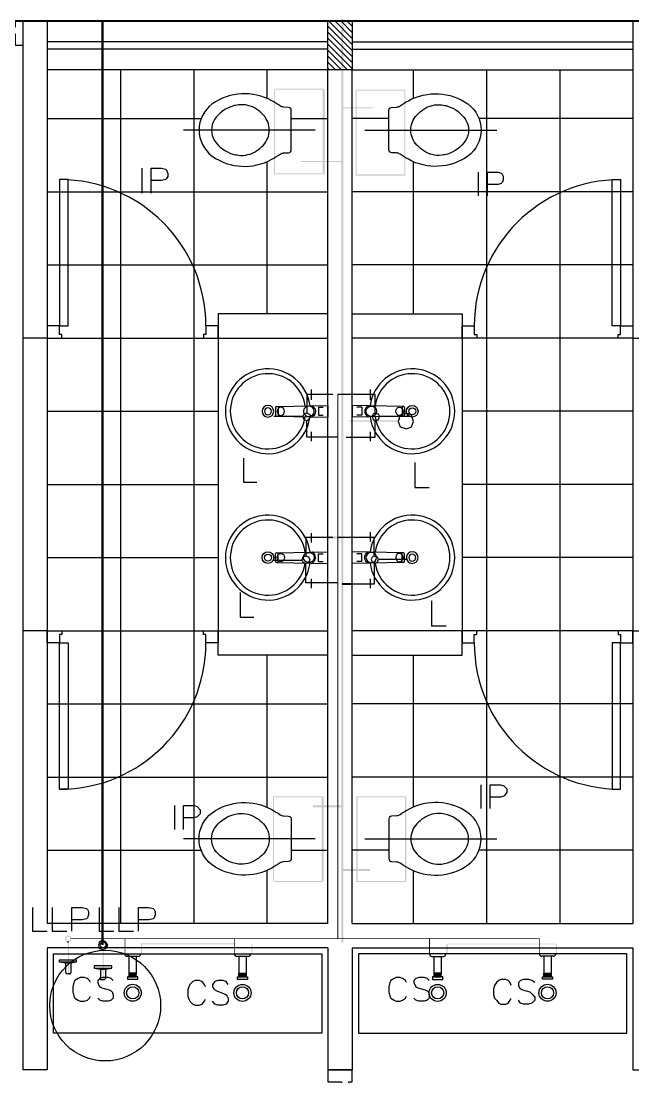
# Model space of a CAD drawing. Header units: metres. Extents: x -22 to 82, y -7 to 32.
# Drawn here: x 0.398 to 2.906, y 16.17 to 20.5 of the extents above; entities that cross this region are included whole.
import ezdxf

# ---------------------------------------------------------------- set-up
doc = ezdxf.new("R2010")
doc.units = ezdxf.units.M
doc.header["$LTSCALE"] = 2
doc.header["$MEASUREMENT"] = 0
for name, color, linetype in [('PDF2_-FADE-AC-MONT', 240, 'CONTINUOUS'), ('PDF2_-FADE-IS-AC', 240, 'CONTINUOUS'), ('PDF2_-FADE-IS-AF', 160, 'CONTINUOUS'), ('PDF2_-FADE-IS-AFMONT', 160, 'CONTINUOUS'), ('PDF2_-FADE-IS-TXT', 7, 'CONTINUOUS'), ('PDF2_A_CAL', 240, 'CONTINUOUS'), ('ZSILUETAEDIFICIO', 253, 'CONTINUOUS')]:
    doc.layers.add(name, color=color, linetype=linetype)

msp = doc.modelspace()

# ---------------------------------------------------------------- hatches: boundary and pattern name
at = {"layer": 'PDF2_-FADE-IS-AC'}
h = msp.add_hatch(color=256, dxfattribs=at)
h.paths.add_polyline_path([(0.5857, 16.7264), (0.59, 16.7222), (0.5985, 16.7264), (0.6027, 16.7264), (0.6027, 16.7349), (0.5985, 16.7349), (0.5985, 16.7307), (0.59, 16.7264), (0.5815, 16.7349), (0.5857, 16.7434), (0.59, 16.7476), (0.5985, 16.7434), (0.6027, 16.7349), (0.6027, 16.7476), (0.5985, 16.7476), (0.59, 16.7519), (0.5857, 16.7476), (0.5815, 16.7476), (0.5772, 16.7349), (0.5815, 16.7264)])
h.paths.add_polyline_path([(0.59, 16.5948), (0.5942, 16.5948), (0.5942, 16.7222), (0.59, 16.7222)])
at = {"layer": 'PDF2_-FADE-IS-AF'}
for points in [[(1.435, 19.8712), (1.643, 19.8712), (1.643, 20.2193), (1.6388, 20.2193), (1.6388, 20.2236), (1.4393, 20.2236), (1.4393, 20.2193), (1.6345, 20.2193), (1.6345, 19.8755), (1.4393, 19.8755), (1.4393, 20.2193), (1.435, 20.2193)], [(1.7196, 20.147), (1.7196, 20.1427), (1.8391, 20.1427), (1.8391, 20.147)], [(1.7106, 19.9222), (1.7106, 19.9264), (1.5454, 19.9264), (1.5454, 19.9222)], [(1.9432, 18.8581), (1.9432, 18.8623), (1.7437, 18.8623), (1.7437, 18.8581)], [(1.7109, 18.3781), (1.7109, 18.3866), (1.6556, 18.3866), (1.6556, 18.3781)], [(1.7556, 18.1871), (1.7556, 18.1956), (1.714, 18.1956), (1.714, 18.1871)], [(1.6386, 17.3214), (1.4306, 17.3214), (1.4306, 16.9733), (1.4348, 16.9733), (1.4348, 17.3171), (1.6301, 17.3171), (1.6301, 16.9733), (1.4348, 16.9733), (1.4348, 16.969), (1.6344, 16.969), (1.6344, 16.9733), (1.6386, 16.9733)], [(1.7109, 17.2756), (1.7109, 17.2841), (1.5951, 17.2841), (1.5951, 17.2756)], [(1.8281, 17.0151), (1.8281, 17.0236), (1.7123, 17.0236), (1.7123, 17.0151)], [(0.8895, 16.7186), (0.8895, 16.6752), (0.8942, 16.6752), (0.8942, 16.7144), (1.3455, 16.7144), (1.3455, 16.6752), (1.3425, 16.6752), (1.3425, 16.7144), (1.2723, 16.7144), (1.2805, 16.7186)], [(2.1413, 16.7144), (2.1413, 16.6752), (2.1462, 16.6752), (2.1462, 16.7168), (2.5908, 16.7168), (2.5908, 16.6752), (2.5941, 16.6752), (2.5941, 16.7172), (2.5942, 16.7172), (2.5942, 16.7144)], [(0.7322, 16.57), (0.7364, 16.57), (0.7364, 16.6931), (0.7322, 16.6931)]]:
    msp.add_hatch(color=256, dxfattribs=at).paths.add_polyline_path(points)
h = msp.add_hatch(color=256, dxfattribs=at)
h.paths.add_polyline_path([(1.9726, 19.8668), (1.9726, 20.2192), (1.7689, 20.2192), (1.7689, 19.8668)])
h.paths.add_polyline_path([(1.9684, 19.8711), (1.7731, 19.8711), (1.7731, 20.2149), (1.9684, 20.2149)], flags=0)
h = msp.add_hatch(color=256, dxfattribs=at)
h.paths.add_polyline_path([(1.7728, 17.3214), (1.7728, 16.969), (1.9765, 16.969), (1.9765, 17.3214)])
h.paths.add_polyline_path([(1.777, 17.3171), (1.9723, 17.3171), (1.9723, 16.9733), (1.777, 16.9733)], flags=0)
at = {"layer": 'PDF2_-FADE-IS-AFMONT'}
msp.add_hatch(color=256, dxfattribs=at).paths.add_polyline_path([(1.7194, 16.7229), (1.7194, 20.5094), (1.7109, 20.5094), (1.7109, 16.7186)])
h = msp.add_hatch(color=256, dxfattribs=at)
h.paths.add_polyline_path([(0.7449, 16.7228), (0.7407, 16.7228), (0.7322, 16.7271), (0.7279, 16.7228), (0.7237, 16.7228), (0.7194, 16.7101), (0.7237, 16.7016), (0.7279, 16.7016), (0.7322, 16.6974), (0.7407, 16.7016), (0.7449, 16.7016), (0.7491, 16.7101)])
h.paths.add_polyline_path([(0.7449, 16.7101), (0.7407, 16.7059), (0.7322, 16.7016), (0.7237, 16.7101), (0.7279, 16.7186), (0.7322, 16.7228), (0.7407, 16.7186)], flags=0)
at = {"layer": 'ZSILUETAEDIFICIO'}
h = msp.add_hatch(dxfattribs=at)
h.set_pattern_fill('ANSI31', color=256, scale=0.14, angle=90)
h.set_pattern_definition([(135, (6.650759, 121.854648), (-0.0123743687, -0.0123743687), [])])
h.paths.add_polyline_path([(1.7556, 20.5), (1.6556, 20.5), (1.6556, 20.3), (1.7556, 20.3)])

# ---------------------------------------------------------------- linework, layer by layer
at = {"layer": 'PDF2_-FADE-AC-MONT', "elevation": 0}
msp.add_lwpolyline([(0.6239, 16.65), (0.6239, 16.6415), (0.556, 16.6415), (0.556, 16.65)], close=True, dxfattribs=at)
for points in [[(0.6239, 16.6415), (0.6027, 16.6373), (0.5815, 16.6373), (0.556, 16.6415)], [(0.5815, 16.5991), (0.5815, 16.6373)], [(0.6027, 16.6373), (0.6027, 16.5991)], [(0.5985, 16.5927), (0.59, 16.5927)]]:
    msp.add_lwpolyline(points, dxfattribs=at)
at = {"layer": 'PDF2_-FADE-AC-MONT'}
for centre, start, end in [((0.5878, 16.599, 0), 179.8574, 269.8519), ((0.5963, 16.599, 0), 269.8514, 359.8522)]:
    msp.add_arc(centre, 0.00637, start, end, dxfattribs=at)
at = {"layer": 'PDF2_-FADE-IS-AC', "const_width": 0.003, "elevation": 0}
for points in [[(1.6964, 16.7376), (1.6964, 17.5366), (1.6964, 18.9685)], [(0.8236, 16.7376), (0.8236, 16.6752)], [(1.2731, 16.7376), (1.2731, 16.6752)], [(1.2731, 16.7376), (2.072, 16.7376), (2.5223, 16.7376), (2.5223, 16.6751)], [(2.072, 16.6752), (2.072, 16.7376)]]:
    msp.add_lwpolyline(points, dxfattribs=at)
at = {"layer": 'PDF2_-FADE-IS-AC', "elevation": 0}
msp.add_lwpolyline([(0.59, 16.7264), (0.59, 16.7222)], dxfattribs=at)
msp.add_lwpolyline([(0.5998, 16.7376, 0.003, 0.003, 0), (1.2731, 16.7376, 0, 0, 0)], format="xyseb", dxfattribs=at)
at = {"layer": 'PDF2_-FADE-IS-AF', "elevation": 0}
for points in [[(1.6758, 18.9685), (1.5696, 18.9685), (1.5696, 18.892)], [(1.5866, 18.9897), (1.5866, 18.9472)], [(1.4338, 18.8793), (1.5527, 18.8793)], [(1.8668, 18.8793), (1.9899, 18.8793)], [(1.731, 18.7944), (1.8498, 18.7944), (1.8498, 18.8623)], [(1.8286, 18.8156), (1.8286, 18.7774)], [(1.6758, 18.3826), (1.5654, 18.3826), (1.5654, 18.3062)], [(1.5866, 18.3996), (1.5866, 18.3614)], [(1.4296, 18.2893), (1.5484, 18.2893)], [(1.8456, 18.2765), (1.8456, 18.1916), (1.731, 18.1916)], [(1.8625, 18.2935), (1.9814, 18.2935)], [(1.8286, 18.2128), (1.8286, 18.1746)]]:
    msp.add_lwpolyline(points, dxfattribs=at)
for points in [[(1.5866, 18.8793), (1.5781, 18.8878), (1.5696, 18.892), (1.5569, 18.8878), (1.5527, 18.8793), (1.5569, 18.8666), (1.5696, 18.8623), (1.5781, 18.8666)], [(1.8668, 18.8793), (1.8625, 18.8878), (1.8498, 18.892), (1.8413, 18.8878), (1.8371, 18.8793), (1.8413, 18.8666), (1.8498, 18.8623), (1.8625, 18.8666)], [(2.0069, 18.8581), (1.9984, 18.8836), (1.9772, 18.892), (1.9517, 18.8836), (1.9432, 18.8581), (1.9517, 18.8369), (1.9772, 18.8284), (1.9984, 18.8369)], [(1.5824, 18.2893), (1.5781, 18.302), (1.5654, 18.3062), (1.5527, 18.302), (1.5484, 18.2893), (1.5527, 18.2808), (1.5654, 18.2765), (1.5781, 18.2808)], [(1.8625, 18.2935), (1.8583, 18.302), (1.8456, 18.3062), (1.8371, 18.302), (1.8328, 18.2935), (1.8371, 18.2808), (1.8456, 18.2765), (1.8583, 18.2808)]]:
    msp.add_lwpolyline(points, close=True, dxfattribs=at)
at = {"layer": 'PDF2_-FADE-IS-AFMONT', "const_width": 0.00849, "elevation": 0}
msp.add_lwpolyline([(14.5344, 9.3109), (14.5344, 4.3053), (31.2491, 4.3053), (31.2406, 20.5), (-18.4644, 20.5)], dxfattribs=at)
at = {"layer": 'PDF2_-FADE-IS-AFMONT', "const_width": 0.01}
msp.add_lwpolyline([(0.7321, 16.7112), (0.7321, 20.5009)], dxfattribs=at)
at = {"layer": 'PDF2_-FADE-IS-AFMONT', "elevation": 0}
for points in [[(0.7322, 16.7313), (0.7194, 16.7228), (0.7152, 16.7101), (0.7194, 16.6974), (0.7322, 16.6931), (0.7449, 16.6974), (0.7534, 16.7101), (0.7449, 16.7228)], [(0.6982, 16.6252), (0.6982, 16.6167), (0.7704, 16.6167), (0.7704, 16.6252)]]:
    msp.add_lwpolyline(points, close=True, dxfattribs=at)
for points in [[(0.7322, 16.7271), (0.7322, 16.7228)], [(0.7322, 16.6974), (0.7322, 16.7016)], [(0.6982, 16.6167), (0.7237, 16.6125), (0.7449, 16.6125), (0.7704, 16.6167)], [(0.7237, 16.6125), (0.7237, 16.5743)], [(0.7449, 16.5743), (0.7449, 16.6125)], [(0.7279, 16.57), (0.7407, 16.57)]]:
    msp.add_lwpolyline(points, dxfattribs=at)
at = {"layer": 'PDF2_-FADE-IS-AFMONT'}
for centre, start, end in [((0.7258, 16.5764, 0), 180.1478, 270.1486), ((0.7385, 16.5764, 0), 270.1478, 0.1486)]:
    msp.add_arc(centre, 0.00637, start, end, dxfattribs=at)
at = {"layer": 'PDF2_-FADE-IS-TXT', "elevation": 0}
for points in [[(0.8928, 19.8968), (0.8928, 19.7949)], [(0.9311, 19.7949), (0.9311, 19.8968), (0.9735, 19.8968), (0.9905, 19.8926), (0.9947, 19.8883), (0.999, 19.8756), (0.999, 19.8629), (0.9947, 19.8544), (0.9905, 19.8501), (0.9735, 19.8459), (0.9311, 19.8459)], [(2.2722, 19.8811), (2.2722, 19.7835)], [(2.3104, 19.7835), (2.3104, 19.8811), (2.3529, 19.8811), (2.3656, 19.8769), (2.3699, 19.8726), (2.3741, 19.8642), (2.3741, 19.8472), (2.3699, 19.8387), (2.3656, 19.8344), (2.3529, 19.8302), (2.3104, 19.8302)], [(1.3093, 18.7071), (1.3093, 18.6095), (1.3645, 18.6095)], [(2.012, 18.6895), (2.012, 18.5876), (2.0714, 18.5876)], [(1.2966, 18.1573), (1.2966, 18.0555), (1.3517, 18.0555)], [(2.0804, 18.1221), (2.0804, 18.0202), (2.1398, 18.0202)], [(2.2828, 17.3681), (2.2828, 17.2705)], [(2.321, 17.2705), (2.321, 17.3681), (2.3635, 17.3681), (2.3762, 17.3638), (2.3889, 17.3511), (2.3889, 17.3384), (2.3804, 17.3256), (2.3762, 17.3214), (2.3635, 17.3172), (2.321, 17.3172)], [(1.0263, 17.2832), (1.0263, 17.1856)], [(1.0645, 17.1856), (1.0645, 17.2832), (1.1069, 17.2832), (1.1197, 17.2789), (1.1324, 17.2662), (1.1324, 17.2492), (1.1197, 17.2365), (1.1069, 17.2323), (1.0645, 17.2323)], [(0.4452, 16.8654), (0.4452, 16.7677), (0.5047, 16.7677)], [(0.5259, 16.8654), (0.5259, 16.7677), (0.5853, 16.7677)], [(0.6066, 16.7677), (0.6066, 16.8654), (0.649, 16.8654), (0.666, 16.8611), (0.6702, 16.8569), (0.6745, 16.8484), (0.6745, 16.8356), (0.6702, 16.8229), (0.666, 16.8187), (0.649, 16.8144), (0.6066, 16.8144)], [(0.7183, 16.8654), (0.7183, 16.7677), (0.7777, 16.7677)], [(0.799, 16.8654), (0.799, 16.7677), (0.8584, 16.7677)], [(0.8796, 16.7677), (0.8796, 16.8654), (0.9221, 16.8654), (0.939, 16.8611), (0.9433, 16.8569), (0.9475, 16.8484), (0.9475, 16.8356), (0.9433, 16.8229), (0.939, 16.8187), (0.9221, 16.8144), (0.8796, 16.8144)], [(0.6824, 16.5573), (0.6782, 16.5658), (0.6697, 16.5743), (0.657, 16.5785), (0.64, 16.5785), (0.6315, 16.5743), (0.6188, 16.5658), (0.6145, 16.5573), (0.6103, 16.5403), (0.6103, 16.5191), (0.6145, 16.5021), (0.6188, 16.4936), (0.6315, 16.4851), (0.64, 16.4809), (0.657, 16.4809), (0.6697, 16.4851), (0.6782, 16.4936), (0.6824, 16.5021)], [(0.7758, 16.5658), (0.7673, 16.5743), (0.7546, 16.5785), (0.7334, 16.5785), (0.7206, 16.5743), (0.7122, 16.5658), (0.7122, 16.5573), (0.7164, 16.5446), (0.7206, 16.5403), (0.7291, 16.5361), (0.7588, 16.5276), (0.7673, 16.5233), (0.7716, 16.5191), (0.7758, 16.5064), (0.7758, 16.4936), (0.7673, 16.4851), (0.7546, 16.4809), (0.7334, 16.4809), (0.7206, 16.4851), (0.7122, 16.4936)], [(1.1536, 16.5403), (1.1494, 16.5488), (1.1409, 16.5615), (1.1282, 16.5658), (1.1112, 16.5658), (1.1027, 16.5615), (1.09, 16.5488), (1.0857, 16.5403), (1.0815, 16.5276), (1.0815, 16.5021), (1.0857, 16.4894), (1.09, 16.4809), (1.1027, 16.4682), (1.1112, 16.4639), (1.1282, 16.4639), (1.1409, 16.4682), (1.1494, 16.4809), (1.1536, 16.4894)], [(1.247, 16.5488), (1.2385, 16.5615), (1.2258, 16.5658), (1.2046, 16.5658), (1.1918, 16.5615), (1.1833, 16.5488), (1.1833, 16.5403), (1.1876, 16.5318), (1.1918, 16.5276), (1.2003, 16.5233), (1.23, 16.5106), (1.2385, 16.5064), (1.2428, 16.5021), (1.247, 16.4936), (1.247, 16.4809), (1.2385, 16.4682), (1.2258, 16.4639), (1.2046, 16.4639), (1.1918, 16.4682), (1.1833, 16.4809)], [(1.9779, 16.5573), (1.9736, 16.5658), (1.9609, 16.5743), (1.9524, 16.5785), (1.9354, 16.5785), (1.9269, 16.5743), (1.9142, 16.5658), (1.91, 16.5573), (1.9057, 16.5403), (1.9057, 16.5191), (1.91, 16.5021), (1.9142, 16.4936), (1.9269, 16.4851), (1.9354, 16.4809), (1.9524, 16.4809), (1.9609, 16.4851), (1.9736, 16.4936), (1.9779, 16.5021)], [(2.0713, 16.5658), (2.0628, 16.5743), (2.05, 16.5785), (2.0288, 16.5785), (2.0161, 16.5743), (2.0076, 16.5658), (2.0076, 16.5573), (2.0161, 16.5403), (2.0246, 16.5361), (2.0543, 16.5276), (2.0628, 16.5233), (2.067, 16.5191), (2.0713, 16.5106), (2.0713, 16.4936), (2.0628, 16.4851), (2.05, 16.4809), (2.0288, 16.4809), (2.0161, 16.4851), (2.0076, 16.4936)], [(2.4066, 16.5446), (2.4024, 16.5573), (2.3939, 16.5658), (2.3854, 16.57), (2.3642, 16.57), (2.3557, 16.5658), (2.3472, 16.5573), (2.3387, 16.5446), (2.3345, 16.5318), (2.3345, 16.5064), (2.3387, 16.4936), (2.3472, 16.4851), (2.3557, 16.4724), (2.3642, 16.4682), (2.3854, 16.4682), (2.3939, 16.4724), (2.4024, 16.4851), (2.4066, 16.4936)], [(2.5043, 16.5573), (2.4915, 16.5658), (2.4788, 16.57), (2.4576, 16.57), (2.4448, 16.5658), (2.4363, 16.5573), (2.4363, 16.5446), (2.4406, 16.5361), (2.4448, 16.5318), (2.4533, 16.5276), (2.483, 16.5191), (2.4915, 16.5106), (2.4958, 16.5064), (2.5043, 16.4979), (2.5043, 16.4851), (2.4915, 16.4724), (2.4788, 16.4682), (2.4576, 16.4682), (2.4448, 16.4724), (2.4363, 16.4851)]]:
    msp.add_lwpolyline(points, dxfattribs=at)
at = {"layer": 'PDF2_A_CAL', "elevation": 0}
for points in [[(1.8498, 18.892), (1.8498, 18.9685), (1.6964, 18.9685)], [(1.8286, 18.9897), (1.8286, 18.9472)], [(1.6964, 18.7944), (1.5696, 18.7944), (1.5696, 18.8623)], [(1.5866, 18.8156), (1.5866, 18.7774)], [(1.8286, 18.4039), (1.8286, 18.3657)], [(1.8456, 18.3062), (1.8456, 18.3826), (1.6964, 18.3826)], [(1.6964, 18.1959), (1.5654, 18.1959), (1.5654, 18.2765)], [(1.5866, 18.2128), (1.5866, 18.1746)]]:
    msp.add_lwpolyline(points, dxfattribs=at)
at = {"layer": 'PDF2_A_CAL'}
msp.add_circle((0.743, 16.4628, 0), 0.2271, dxfattribs=at)
at = {"layer": 'ZSILUETAEDIFICIO'}
for p, q in [((1.7056, 20.5), (0.4056, 20.5, 0)), ((0.4056, 20.5, 0), (0.4056, 19.2, 0)), ((0.5056, 20.5), (0.5056, 19.2, 0)), ((1.7056, 20.5), (3.0056, 20.5, 0)), ((2.9056, 20.5), (2.9056, 19.2, 0)), ((1.6556, 20.3), (0.5056, 20.3)), ((0.8056, 20.3, 0), (0.8056, 16.7999, 0)), ((1.1056, 20.3, 0), (1.1056, 16.7999, 0)), ((1.4056, 20.3, 0), (1.4056, 20.1832, 0)), ((1.6556, 16.7999, 0), (1.6556, 20.3)), ((1.7556, 16.7999, 0), (1.7556, 20.3)), ((1.7556, 20.3), (2.9056, 20.3)), ((2.0056, 20.3, 0), (2.0056, 20.1832, 0)), ((2.3056, 20.3, 0), (2.3056, 16.7999, 0)), ((2.6056, 20.3, 0), (2.6056, 16.7999, 0)), ((0.5056, 20.1, 0), (1.1361, 20.1, 0)), ((1.5056, 20.1, 0), (1.6556, 20.1, 0)), ((1.9056, 20.1, 0), (1.7556, 20.1, 0)), ((2.9056, 20.1, 0), (2.2751, 20.1, 0)), ((1.6037, 20.0533, 0), (1.0634, 20.0533, 0)), ((1.8075, 20.0533, 0), (2.3478, 20.0533, 0)), ((1.4056, 19.9235, 0), (1.4056, 19.3, 0)), ((2.0056, 19.9235, 0), (2.0056, 19.3, 0)), ((0.5056, 19.8, 0), (1.6556, 19.8, 0)), ((2.9056, 19.8, 0), (1.7556, 19.8, 0)), ((0.5056, 19.5, 0), (1.6556, 19.5, 0)), ((2.9056, 19.5, 0), (1.7556, 19.5, 0)), ((1.6556, 19.3, 0), (1.2056, 19.3, 0)), ((1.2056, 19.3, 0), (1.2056, 19.2, 0)), ((1.7556, 19.3, 0), (2.2056, 19.3, 0)), ((2.2056, 19.3, 0), (2.2056, 19.2, 0)), ((0.5056, 19.25, 0), (0.5056, 19.2, 0)), ((0.5556, 19.25, 0), (0.5056, 19.25, 0)), ((0.5556, 19.215, 0), (0.5556, 19.25, 0)), ((1.2056, 19.25, 0), (1.1556, 19.25, 0)), ((1.1556, 19.25, 0), (1.1556, 19.215, 0)), ((1.2056, 19.2, 0), (1.2056, 19.25, 0)), ((2.2056, 19.25, 0), (2.2556, 19.25, 0)), ((2.2056, 19.2, 0), (2.2056, 19.25, 0)), ((2.2556, 19.25, 0), (2.2556, 19.215, 0)), ((2.8556, 19.215, 0), (2.8556, 19.25, 0)), ((2.8556, 19.25, 0), (2.9056, 19.25, 0)), ((2.9056, 19.25, 0), (2.9056, 19.2, 0)), ((0.5056, 19.2, 0), (0.4056, 19.2)), ((0.4056, 19.2, 0), (0.4056, 18, 0)), ((0.5056, 19.2, 0), (1.6556, 19.2, 0)), ((0.5056, 19.2, 0), (0.5056, 18, 0)), ((0.5056, 19.2, 0), (0.5656, 19.2, 0)), ((0.5656, 19.215, 0), (0.5556, 19.215, 0)), ((0.5656, 19.2, 0), (0.5656, 19.215, 0)), ((1.1556, 19.215, 0), (1.1456, 19.215, 0)), ((1.1456, 19.215, 0), (1.1456, 19.2, 0)), ((1.1456, 19.2, 0), (1.2056, 19.2, 0)), ((1.2056, 19.2, 0), (1.2056, 18, 0)), ((1.2056, 19.2, 0), (1.6556, 19.2, 0)), ((2.9056, 19.2, 0), (1.7556, 19.2, 0)), ((2.2056, 19.2, 0), (1.7556, 19.2, 0)), ((2.2056, 19.2, 0), (2.2056, 18, 0)), ((2.2656, 19.2, 0), (2.2056, 19.2, 0)), ((2.2556, 19.215, 0), (2.2656, 19.215, 0)), ((2.2656, 19.215, 0), (2.2656, 19.2, 0)), ((2.8456, 19.2, 0), (2.8456, 19.215, 0)), ((2.8456, 19.215, 0), (2.8556, 19.215, 0)), ((2.9056, 19.2, 0), (2.8456, 19.2, 0)), ((2.9056, 19.2, 0), (3.0056, 19.2)), ((2.9056, 19.2, 0), (2.9056, 18, 0)), ((1.4464, 18.92, 0), (1.6556, 18.9243, 0)), ((1.4519, 18.9201, 0), (1.4519, 18.8799, 0)), ((1.6556, 18.9243, 0), (1.6556, 18.8757, 0)), ((1.9649, 18.92, 0), (1.7556, 18.9243, 0)), ((1.7556, 18.9243, 0), (1.7556, 18.8757, 0)), ((1.9594, 18.9201, 0), (1.9594, 18.8799, 0)), ((0.5056, 18.9, 0), (1.2056, 18.9, 0)), ((1.4415, 18.915, 0), (1.4415, 18.885, 0)), ((1.4464, 18.88, 0), (1.6556, 18.8757, 0)), ((1.6167, 18.9163, 0), (1.6364, 18.9163, 0)), ((1.6167, 18.9163, 0), (1.6167, 18.8841, 0)), ((1.6167, 18.8841, 0), (1.6364, 18.8841, 0)), ((1.9649, 18.88, 0), (1.7556, 18.8757, 0)), ((1.7946, 18.9163, 0), (1.7748, 18.9163, 0)), ((1.7946, 18.8841, 0), (1.7748, 18.8841, 0)), ((1.7946, 18.9163, 0), (1.7946, 18.8841, 0)), ((1.9698, 18.915, 0), (1.9698, 18.885, 0)), ((2.9056, 18.9, 0), (2.2056, 18.9, 0)), ((0.5056, 18.6, 0), (1.2056, 18.6, 0)), ((2.9056, 18.6, 0), (2.2056, 18.6, 0)), ((1.4415, 18.285, 0), (1.4415, 18.315, 0)), ((1.4464, 18.32, 0), (1.6556, 18.3243, 0)), ((1.4519, 18.2799, 0), (1.4519, 18.3201, 0)), ((1.6167, 18.3159, 0), (1.6364, 18.3159, 0)), ((1.6167, 18.2837, 0), (1.6167, 18.3159, 0)), ((1.6556, 18.2757, 0), (1.6556, 18.3243, 0)), ((1.9649, 18.32, 0), (1.7556, 18.3243, 0)), ((1.7556, 18.2757, 0), (1.7556, 18.3243, 0)), ((1.7946, 18.3159, 0), (1.7748, 18.3159, 0)), ((1.7946, 18.2837, 0), (1.7946, 18.3159, 0)), ((1.9594, 18.2799, 0), (1.9594, 18.3201, 0)), ((1.9698, 18.285, 0), (1.9698, 18.315, 0)), ((0.5056, 18.3, 0), (1.2056, 18.3, 0)), ((1.4464, 18.28, 0), (1.6556, 18.2757, 0)), ((1.6167, 18.2837, 0), (1.6364, 18.2837, 0)), ((1.9649, 18.28, 0), (1.7556, 18.2757, 0)), ((1.7946, 18.2837, 0), (1.7748, 18.2837, 0)), ((2.9056, 18.3, 0), (2.2056, 18.3, 0)), ((0.5056, 18, 0), (0.4056, 18, 0)), ((0.4056, 18, 0), (0.4056, 16.2)), ((0.5056, 18, 0), (0.5056, 16.7999, 0)), ((0.5056, 18, 0), (1.6556, 18, 0)), ((0.5056, 17.95, 0), (0.5056, 18, 0)), ((0.5056, 18, 0), (0.5656, 18, 0)), ((0.5656, 17.985, 0), (0.5556, 17.985, 0)), ((0.5556, 17.985, 0), (0.5556, 17.95, 0)), ((0.5656, 18, 0), (0.5656, 17.985, 0)), ((1.1456, 17.985, 0), (1.1456, 18, 0)), ((1.1456, 18, 0), (1.2056, 18, 0)), ((1.1556, 17.985, 0), (1.1456, 17.985, 0)), ((1.1556, 17.95, 0), (1.1556, 17.985, 0)), ((1.2056, 18, 0), (1.2056, 17.95, 0)), ((1.2056, 17.9, 0), (1.2056, 18, 0)), ((1.2056, 18, 0), (1.6556, 18, 0)), ((2.9056, 18, 0), (1.7556, 18, 0)), ((2.2056, 18, 0), (1.7556, 18, 0)), ((2.2656, 18, 0), (2.2056, 18, 0)), ((2.2056, 18, 0), (2.2056, 17.95, 0)), ((2.2056, 17.9, 0), (2.2056, 18, 0)), ((2.2556, 17.95, 0), (2.2556, 17.985, 0)), ((2.2556, 17.985, 0), (2.2656, 17.985, 0)), ((2.2656, 17.985, 0), (2.2656, 18, 0)), ((2.9056, 18, 0), (2.8456, 18, 0)), ((2.8456, 18, 0), (2.8456, 17.985, 0)), ((2.8456, 17.985, 0), (2.8556, 17.985, 0)), ((2.8556, 17.985, 0), (2.8556, 17.95, 0)), ((2.9056, 18, 0), (2.9056, 16.7999, 0)), ((2.9056, 18, 0), (3.0056, 18, 0)), ((2.9056, 17.95, 0), (2.9056, 18, 0)), ((0.5556, 17.95, 0), (0.5056, 17.95, 0)), ((1.2056, 17.95, 0), (1.1556, 17.95, 0)), ((2.2056, 17.95, 0), (2.2556, 17.95, 0)), ((2.8556, 17.95, 0), (2.9056, 17.95, 0)), ((1.6556, 17.9, 0), (1.2056, 17.9, 0)), ((1.4056, 17.9, 0), (1.4056, 17.2765, 0)), ((1.7556, 17.9, 0), (2.2056, 17.9, 0)), ((2.0056, 17.9, 0), (2.0056, 17.2765, 0)), ((0.5056, 17.7, 0), (1.6556, 17.7, 0)), ((2.9056, 17.7, 0), (1.7556, 17.7, 0)), ((0.5056, 17.4, 0), (1.6556, 17.4, 0)), ((2.9056, 17.4, 0), (1.7556, 17.4, 0)), ((1.6037, 17.1467, 0), (1.0634, 17.1467, 0)), ((1.8075, 17.1467, 0), (2.3478, 17.1467, 0)), ((0.5056, 17.1, 0), (1.1361, 17.1, 0)), ((1.5056, 17.1, 0), (1.6556, 17.1, 0)), ((1.9056, 17.1, 0), (1.7556, 17.1, 0)), ((2.9056, 17.1, 0), (2.2751, 17.1, 0)), ((1.4056, 17.0168, 0), (1.4056, 16.7999, 0)), ((2.0056, 17.0168, 0), (2.0056, 16.7999, 0)), ((1.6556, 16.7999, 0), (0.5056, 16.7999, 0)), ((1.7556, 16.7999, 0), (2.9056, 16.7999, 0)), ((0.5056, 16.7001, 0), (0.5056, 16.2)), ((1.6556, 16.6999, 0), (0.5056, 16.6999, 0)), ((0.5306, 16.3499, 0), (0.5306, 16.6752, 0)), ((0.5306, 16.6752, 0), (1.6306, 16.6752, 0)), ((1.6306, 16.6752, 0), (1.6306, 16.3499, 0)), ((1.6556, 16.6999, 0), (1.6556, 16.2)), ((1.7556, 16.6999, 0), (2.9056, 16.6999, 0)), ((1.7556, 16.6999, 0), (1.7556, 16.2)), ((2.8806, 16.6752, 0), (1.7806, 16.6752, 0)), ((1.7806, 16.6752, 0), (1.7806, 16.3499, 0)), ((2.8806, 16.3499, 0), (2.8806, 16.6752, 0)), ((2.9056, 16.7001, 0), (2.9056, 16.2)), ((0.8432, 16.5807, 0), (0.8432, 16.5962, 0)), ((0.8455, 16.5807, 0), (0.8455, 16.5962, 0)), ((0.8479, 16.5807, 0), (0.8479, 16.5962, 0)), ((0.8503, 16.5807, 0), (0.8503, 16.5962, 0)), ((0.8527, 16.5807, 0), (0.8527, 16.5962, 0)), ((0.8551, 16.5807, 0), (0.8551, 16.5962, 0)), ((0.8575, 16.5807, 0), (0.8575, 16.5962, 0)), ((0.8598, 16.5807, 0), (0.8598, 16.5962, 0)), ((0.8622, 16.5807, 0), (0.8622, 16.5962, 0)), ((0.8646, 16.5807, 0), (0.8646, 16.5962, 0)), ((0.867, 16.5807, 0), (0.867, 16.5962, 0)), ((1.2943, 16.5802, 0), (1.2943, 16.5957, 0)), ((1.2967, 16.5802, 0), (1.2967, 16.5957, 0)), ((1.2991, 16.5802, 0), (1.2991, 16.5957, 0)), ((1.3015, 16.5802, 0), (1.3015, 16.5957, 0)), ((1.3038, 16.5802, 0), (1.3038, 16.5957, 0)), ((1.3062, 16.5802, 0), (1.3062, 16.5957, 0)), ((1.3086, 16.5802, 0), (1.3086, 16.5957, 0)), ((1.311, 16.5802, 0), (1.311, 16.5957, 0)), ((1.3134, 16.5802, 0), (1.3134, 16.5957, 0)), ((1.3157, 16.5802, 0), (1.3157, 16.5957, 0)), ((1.3181, 16.5802, 0), (1.3181, 16.5957, 0)), ((2.0931, 16.5802, 0), (2.0931, 16.5957, 0)), ((2.0955, 16.5802, 0), (2.0955, 16.5957, 0)), ((2.0979, 16.5802, 0), (2.0979, 16.5957, 0)), ((2.1003, 16.5802, 0), (2.1003, 16.5957, 0)), ((2.1027, 16.5802, 0), (2.1027, 16.5957, 0)), ((2.105, 16.5802, 0), (2.105, 16.5957, 0)), ((2.1074, 16.5802, 0), (2.1074, 16.5957, 0)), ((2.1098, 16.5802, 0), (2.1098, 16.5957, 0)), ((2.1122, 16.5802, 0), (2.1122, 16.5957, 0)), ((2.1146, 16.5802, 0), (2.1146, 16.5957, 0)), ((2.1169, 16.5802, 0), (2.1169, 16.5957, 0)), ((2.5443, 16.5807, 0), (2.5443, 16.5962, 0)), ((2.5467, 16.5807, 0), (2.5467, 16.5962, 0)), ((2.5491, 16.5807, 0), (2.5491, 16.5962, 0)), ((2.5514, 16.5807, 0), (2.5514, 16.5962, 0)), ((2.5538, 16.5807, 0), (2.5538, 16.5962, 0)), ((2.5562, 16.5807, 0), (2.5562, 16.5962, 0)), ((2.5586, 16.5807, 0), (2.5586, 16.5962, 0)), ((2.561, 16.5807, 0), (2.561, 16.5962, 0)), ((2.5633, 16.5807, 0), (2.5633, 16.5962, 0)), ((2.5657, 16.5807, 0), (2.5657, 16.5962, 0)), ((2.5681, 16.5807, 0), (2.5681, 16.5962, 0)), ((1.6306, 16.3499, 0), (0.5306, 16.3499, 0)), ((1.7806, 16.3499, 0), (2.8806, 16.3499, 0)), ((0.5056, 16.2), (0.4056, 16.2)), ((1.6555, 16.2, 0), (1.7553, 16.2, 0)), ((1.6556, 16.2), (1.7056, 16.2)), ((1.7556, 16.2), (1.7056, 16.2)), ((2.9056, 16.2), (3.0056, 16.2))]:
    msp.add_line(p, q, dxfattribs=at)
at = {"layer": 'ZSILUETAEDIFICIO', "ltscale": 0.35}
for p, q in [((1.6556, 20.415, 0), (0.5056, 20.415, 0)), ((1.7556, 20.415, 0), (2.9056, 20.415, 0)), ((1.6556, 20.385, 0), (0.5056, 20.385, 0)), ((1.7556, 20.385, 0), (2.9056, 20.385, 0))]:
    msp.add_line(p, q, dxfattribs=at)
at = {"layer": 'ZSILUETAEDIFICIO', "extrusion": (0, 0, -1)}
for p, q in [((0.5906, 19.85, 0), (0.5556, 19.85, 0)), ((0.5556, 19.85, 0), (0.5556, 19.25, 0)), ((0.5906, 19.25, 0), (0.5906, 19.85, 0)), ((2.8206, 19.25, 0), (2.8206, 19.85, 0)), ((2.8206, 19.85, 0), (2.8556, 19.85, 0)), ((2.8556, 19.85, 0), (2.8556, 19.25, 0)), ((0.5556, 19.25, 0), (0.5906, 19.25, 0)), ((2.8556, 19.25, 0), (2.8206, 19.25, 0)), ((0.5556, 17.95, 0), (0.5906, 17.95, 0)), ((0.5556, 17.35, 0), (0.5556, 17.95, 0)), ((0.5906, 17.95, 0), (0.5906, 17.35, 0)), ((2.8556, 17.95, 0), (2.8206, 17.95, 0)), ((2.8206, 17.95, 0), (2.8206, 17.35, 0)), ((2.8556, 17.35, 0), (2.8556, 17.95, 0)), ((0.5906, 17.35, 0), (0.5556, 17.35, 0)), ((2.8206, 17.35, 0), (2.8556, 17.35, 0))]:
    msp.add_line(p, q, dxfattribs=at)
at = {"layer": 'ZSILUETAEDIFICIO', "extrusion": (-5.4965e-12, -1.29825e-07, 1)}
for p, q in [((0.8221, 16.6757, 0), (0.8221, 16.6751, 0)), ((0.889, 16.6751, 0), (0.889, 16.6756, 0)), ((2.072, 16.6752, 0), (2.072, 16.6746, 0)), ((2.139, 16.6746, 0), (2.139, 16.6751, 0)), ((0.8321, 16.6651, 0), (0.879, 16.6651, 0)), ((0.8401, 16.6651, 0), (0.8401, 16.5906, 0)), ((0.8701, 16.6651, 0), (0.8701, 16.5906, 0)), ((2.082, 16.6646, 0), (2.129, 16.6646, 0)), ((2.0901, 16.6646, 0), (2.0901, 16.5902, 0)), ((2.1201, 16.6646, 0), (2.1201, 16.5902, 0))]:
    msp.add_line(p, q, dxfattribs=at)
at = {"layer": 'ZSILUETAEDIFICIO', "extrusion": (5.4965e-12, -1.29825e-07, 1)}
for p, q in [((1.2723, 16.6746, 0), (1.2723, 16.6751, 0)), ((1.3392, 16.6752, 0), (1.3392, 16.6746, 0)), ((2.5223, 16.6751, 0), (2.5223, 16.6756, 0)), ((2.5892, 16.6757, 0), (2.5892, 16.6751, 0)), ((1.3292, 16.6646, 0), (1.2823, 16.6646, 0)), ((1.2912, 16.6646, 0), (1.2912, 16.5902, 0)), ((1.3212, 16.6646, 0), (1.3212, 16.5902, 0)), ((2.5792, 16.6651, 0), (2.5323, 16.6651, 0)), ((2.5411, 16.6651, 0), (2.5412, 16.5906, 0)), ((2.5711, 16.6651, 0), (2.5712, 16.5906, 0))]:
    msp.add_line(p, q, dxfattribs=at)
at = {"layer": 'ZSILUETAEDIFICIO', "linetype": 'Continuous', "elevation": 0}
for points in [[(0.4056, 20.5), (0.4056, 20.4002), (0.3757, 20.4002), (0.3757, 20.4466), (0.3627, 20.4466), (0.3627, 20.4765), (0.3757, 20.4765), (0.3757, 20.5)], [(1.7553, 16.2), (1.6555, 16.2), (1.6555, 16.1501), (1.7119, 16.1501), (1.7119, 16.1371), (1.7418, 16.1371), (1.7418, 16.1501), (1.7553, 16.1501)]]:
    msp.add_lwpolyline(points, close=True, dxfattribs=at)
at = {"layer": 'ZSILUETAEDIFICIO'}
msp.add_lwpolyline([(1.6556, 20.5), (1.7556, 20.5), (1.7556, 20.3), (1.6556, 20.3)], close=True, dxfattribs=at)
at = {"layer": 'ZSILUETAEDIFICIO', "elevation": 0}
for points in [[(1.1275, 20.0533, 0.235147), (1.1815, 19.9462, 0.287056), (1.4256, 19.9333, 0.025167), (1.4597, 19.9543, -0.139219), (1.4742, 19.9593), (1.4948, 19.9603, 0.386946), (1.5056, 19.9722), (1.5056, 20.0533), (1.5056, 20.1344, 0.386946), (1.4948, 20.1463), (1.4742, 20.1474, -0.139219), (1.4597, 20.1523, 0.025167), (1.4256, 20.1733, 0.287056), (1.1815, 20.1604, 0.235147)], [(2.2838, 20.0533, -0.235147), (2.2297, 19.9462, -0.287056), (1.9856, 19.9333, -0.025167), (1.9516, 19.9543, 0.139219), (1.9371, 19.9593), (1.9165, 19.9603, -0.386946), (1.9056, 19.9722), (1.9056, 20.0533), (1.9056, 20.1344, -0.386946), (1.9165, 20.1463), (1.9371, 20.1474, 0.139219), (1.9516, 20.1523, -0.025167), (1.9856, 20.1733, -0.287056), (2.2297, 20.1604, -0.235147)], [(1.1275, 17.1467, -0.235147), (1.1815, 17.2538, -0.287056), (1.4256, 17.2667, -0.025167), (1.4597, 17.2457, 0.139219), (1.4742, 17.2407), (1.4948, 17.2397, -0.386946), (1.5056, 17.2278), (1.5056, 17.1467), (1.5056, 17.0656, -0.386946), (1.4948, 17.0537), (1.4742, 17.0526, 0.139219), (1.4597, 17.0477, -0.025167), (1.4256, 17.0267, -0.287056), (1.1815, 17.0396, -0.235147)], [(2.2838, 17.1467, 0.235147), (2.2297, 17.2538, 0.287056), (1.9856, 17.2667, 0.025167), (1.9516, 17.2457, -0.139219), (1.9371, 17.2407), (1.9165, 17.2397, 0.386946), (1.9056, 17.2278), (1.9056, 17.1467), (1.9056, 17.0656, 0.386946), (1.9165, 17.0537), (1.9371, 17.0526, -0.139219), (1.9516, 17.0477, 0.025167), (1.9856, 17.0267, 0.287056), (2.2297, 17.0396, 0.235147)]]:
    msp.add_lwpolyline(points, format="xyb", close=True, dxfattribs=at)
for points in [[(1.1787, 20.0536, 0.137718), (1.1911, 20.0103, 0.171254), (1.2656, 19.9548, 0.032215), (1.2892, 19.9501, 0.179192), (1.363, 19.9679, 0.061586), (1.3913, 19.9919, 0.190492), (1.4156, 20.0533, 0.190492), (1.3913, 20.1147, 0.061586), (1.363, 20.1387, 0.179192), (1.2892, 20.1566, 0.032215), (1.2656, 20.1518, 0.171254), (1.1911, 20.0964, 0.137718), (1.1787, 20.053)], [(2.2326, 20.0536, -0.137718), (2.2201, 20.0103, -0.171254), (2.1456, 19.9548, -0.032215), (2.1221, 19.9501, -0.179192), (2.0483, 19.9679, -0.061586), (2.02, 19.9919, -0.190492), (1.9957, 20.0533, -0.190492), (2.02, 20.1147, -0.061586), (2.0483, 20.1387, -0.179192), (2.1221, 20.1566, -0.032215), (2.1456, 20.1518, -0.171254), (2.2201, 20.0964, -0.137718), (2.2326, 20.053)], [(1.1787, 17.1464, -0.137718), (1.1911, 17.1897, -0.171254), (1.2656, 17.2452, -0.032215), (1.2892, 17.2499, -0.179192), (1.363, 17.2321, -0.061586), (1.3913, 17.2081, -0.190492), (1.4156, 17.1467, -0.190492), (1.3913, 17.0853, -0.061586), (1.363, 17.0613, -0.179192), (1.2892, 17.0434, -0.032215), (1.2656, 17.0482, -0.171254), (1.1911, 17.1036, -0.137718), (1.1787, 17.147)], [(2.2326, 17.1464, 0.137718), (2.2201, 17.1897, 0.171254), (2.1456, 17.2452, 0.032215), (2.1221, 17.2499, 0.179192), (2.0483, 17.2321, 0.061586), (2.02, 17.2081, 0.190492), (1.9957, 17.1467, 0.190492), (2.02, 17.0853, 0.061586), (2.0483, 17.0613, 0.179192), (2.1221, 17.0434, 0.032215), (2.1456, 17.0482, 0.171254), (2.2201, 17.1036, 0.137718), (2.2326, 17.147)]]:
    msp.add_lwpolyline(points, format="xyb", dxfattribs=at)
for points in [[(0.8401, 16.5807), (0.8701, 16.5807), (0.8701, 16.5962), (0.8401, 16.5962)], [(1.3212, 16.5802), (1.2912, 16.5802), (1.2912, 16.5957), (1.3212, 16.5957)], [(2.0901, 16.5802), (2.1201, 16.5802), (2.1201, 16.5957), (2.0901, 16.5957)], [(2.5711, 16.5807), (2.5412, 16.5807), (2.5412, 16.5962), (2.5711, 16.5962)], [(0.8347, 16.5706), (0.8766, 16.5706), (0.8766, 16.5807), (0.8347, 16.5807)], [(1.3266, 16.5702), (1.2847, 16.5702), (1.2847, 16.5802), (1.3266, 16.5802)], [(2.0847, 16.5702), (2.1266, 16.5702), (2.1266, 16.5802), (2.0847, 16.5802)], [(2.5765, 16.5706), (2.5347, 16.5706), (2.5347, 16.5807), (2.5765, 16.5807)]]:
    msp.add_lwpolyline(points, close=True, dxfattribs=at)
at = {"layer": 'ZSILUETAEDIFICIO'}
for centre, radius in [((0.8557, 16.5154, 0), 0.035), ((0.8557, 16.5154, 0), 0.025), ((1.3056, 16.5149, 0), 0.035), ((1.3056, 16.5149, 0), 0.025), ((2.1056, 16.5149, 0), 0.035), ((2.1056, 16.5149, 0), 0.025), ((2.5556, 16.5154, 0), 0.035), ((2.5556, 16.5154, 0), 0.025)]:
    msp.add_circle(centre, radius, dxfattribs=at)
for centre, radius, start, end in [((0.5556, 19.25, 0), 0.6, 0, 90), ((2.8556, 19.25, 0), 0.6, 90, 180), ((1.4099, 18.9, 0), 0.1741, 7.5195, 352.4805), ((1.4099, 18.9, 0), 0.1542, 8.3425, 351.6575), ((2.0014, 18.9, 0), 0.1741, 187.5195, 172.4805), ((2.0014, 18.9, 0), 0.1542, 188.3425, 171.6575), ((1.4465, 18.915, 0), 0.00498, 91.1729, 180), ((1.4465, 18.885, 0), 0.00498, 180, 268.8271), ((1.9648, 18.915, 0), 0.00498, 0, 88.8271), ((1.9648, 18.885, 0), 0.00498, 271.1729, 0), ((1.4099, 18.3, 0), 0.1741, 7.5195, 352.4805), ((1.4099, 18.3, 0), 0.1542, 8.3425, 351.6575), ((2.0014, 18.3, 0), 0.1741, 187.5195, 172.4805), ((2.0014, 18.3, 0), 0.1542, 188.3425, 171.6575), ((1.4465, 18.315, 0), 0.00498, 91.1729, 180), ((1.9648, 18.315, 0), 0.00498, 0, 88.8271), ((1.4465, 18.285, 0), 0.00498, 180, 268.8271), ((1.9648, 18.285, 0), 0.00498, 271.1729, 0), ((0.5556, 17.95, 0), 0.6, 270, 0), ((2.8556, 17.95, 0), 0.6, 180, 270)]:
    msp.add_arc(centre, radius, start, end, dxfattribs=at)
at = {"layer": 'ZSILUETAEDIFICIO', "extrusion": (-5.4965e-12, -1.29825e-07, 1)}
for centre, start, end in [((0.8321, 16.6751, 0), 179.9951, 269.9951), ((0.879, 16.6751, 0), 269.9951, 359.9951), ((2.082, 16.6746, 0), 179.9951, 269.9951), ((2.129, 16.6746, 0), 269.9951, 359.9951)]:
    msp.add_arc(centre, 0.01, start, end, dxfattribs=at)
at = {"layer": 'ZSILUETAEDIFICIO', "extrusion": (5.4965e-12, -1.29825e-07, 1)}
for centre, start, end in [((1.2823, 16.6746, 0), 180.0049, 270.0049), ((1.3292, 16.6746, 0), 270.0049, 0.0049), ((2.5323, 16.6751, 0), 180.0049, 270.0049), ((2.5792, 16.6751, 0), 270.0049, 0.0049)]:
    msp.add_arc(centre, 0.01, start, end, dxfattribs=at)
at = {"layer": 'ZSILUETAEDIFICIO', "extrusion": (0, 0, -1)}
for centre, major_axis, ratio, start_param, end_param in [((1.4099, 18.9, 0), (0.0169, -0.0169), 1, -0.785398, 5.497787), ((1.5778, 18.8998, 0), (-0.022, 0), 0.96372, 1.570796326745123, 7.853981633924709), ((1.4099, 18.9, 0), (0.0101, 0.0101), 1, 0.785398, 7.068583), ((1.4625, 18.8998, 0), (0, -0.0172), 0.868169, 4.712389, 10.995574), ((1.8335, 18.3002, 0), (0.022, 0), 0.96372, 1.570796326745123, 7.853981633924709), ((1.9487, 18.3002, 0), (0, 0.0172), 0.868169, 4.712389, 10.995574), ((2.0014, 18.3, 0), (-0.0169, 0.0169), 1, -0.785398, 5.497787), ((2.0014, 18.3, 0), (-0.0101, -0.0101), 1, 0.785398, 7.068583)]:
    msp.add_ellipse(centre, major_axis=major_axis, ratio=ratio, start_param=start_param, end_param=end_param, dxfattribs=at)
at = {"layer": 'ZSILUETAEDIFICIO'}
for centre, major_axis, ratio, start_param, end_param in [((1.8335, 18.8998, 0), (0.022, 0), 0.96372, 1.570796326745123, 7.853981633924709), ((2.0014, 18.9, 0), (-0.0169, -0.0169), 1, -0.785398, 5.497787), ((1.9487, 18.8998, 0), (0, -0.0172), 0.868169, 4.712389, 10.995574), ((2.0014, 18.9, 0), (-0.0101, 0.0101), 1, 0.785398, 7.068583), ((1.4099, 18.3, 0), (0.0169, 0.0169), 1, -0.785398, 5.497787), ((1.4099, 18.3, 0), (0.0101, -0.0101), 1, 0.785398, 7.068583), ((1.4625, 18.3002, 0), (0, 0.0172), 0.868169, 4.712389, 10.995574), ((1.5778, 18.3002, 0), (-0.022, 0), 0.96372, 1.570796326745123, 7.853981633924709)]:
    msp.add_ellipse(centre, major_axis=major_axis, ratio=ratio, start_param=start_param, end_param=end_param, dxfattribs=at)
for points in [[(1.5892, 18.9229, 0), (1.5962, 18.9196, 0), (1.6019, 18.9137, 0), (1.6045, 18.9042, 0), (1.6048, 18.902, 0), (1.6048, 18.8998, 0), (1.6048, 18.8913, 0), (1.6002, 18.883, 0), (1.5924, 18.8778, 0), (1.5918, 18.8774, 0), (1.5911, 18.877, 0)], [(1.822, 18.9229, 0), (1.815, 18.9196, 0), (1.8093, 18.9137, 0), (1.8068, 18.9042, 0), (1.8065, 18.902, 0), (1.8065, 18.8998, 0), (1.8065, 18.8913, 0), (1.8111, 18.883, 0), (1.8188, 18.8778, 0), (1.8195, 18.8774, 0), (1.8202, 18.877, 0)], [(1.5892, 18.2771, 0), (1.5962, 18.2804, 0), (1.6019, 18.2863, 0), (1.6045, 18.2958, 0), (1.6048, 18.298, 0), (1.6048, 18.3002, 0), (1.6048, 18.3087, 0), (1.6002, 18.317, 0), (1.5924, 18.3222, 0), (1.5918, 18.3226, 0), (1.5911, 18.323, 0)], [(1.822, 18.2771, 0), (1.815, 18.2804, 0), (1.8093, 18.2863, 0), (1.8068, 18.2958, 0), (1.8065, 18.298, 0), (1.8065, 18.3002, 0), (1.8065, 18.3087, 0), (1.8111, 18.317, 0), (1.8188, 18.3222, 0), (1.8195, 18.3226, 0), (1.8202, 18.323, 0)]]:
    msp.add_open_spline(points, degree=3, knots=[5.162013, 5.162013, 5.162013, 5.162013, 6.033332, 6.033332, 6.283185, 6.283185, 6.283185, 7.248258, 7.248258, 7.334593, 7.334593, 7.334593, 7.334593], dxfattribs=at)

doc.saveas('drawing.dxf')
